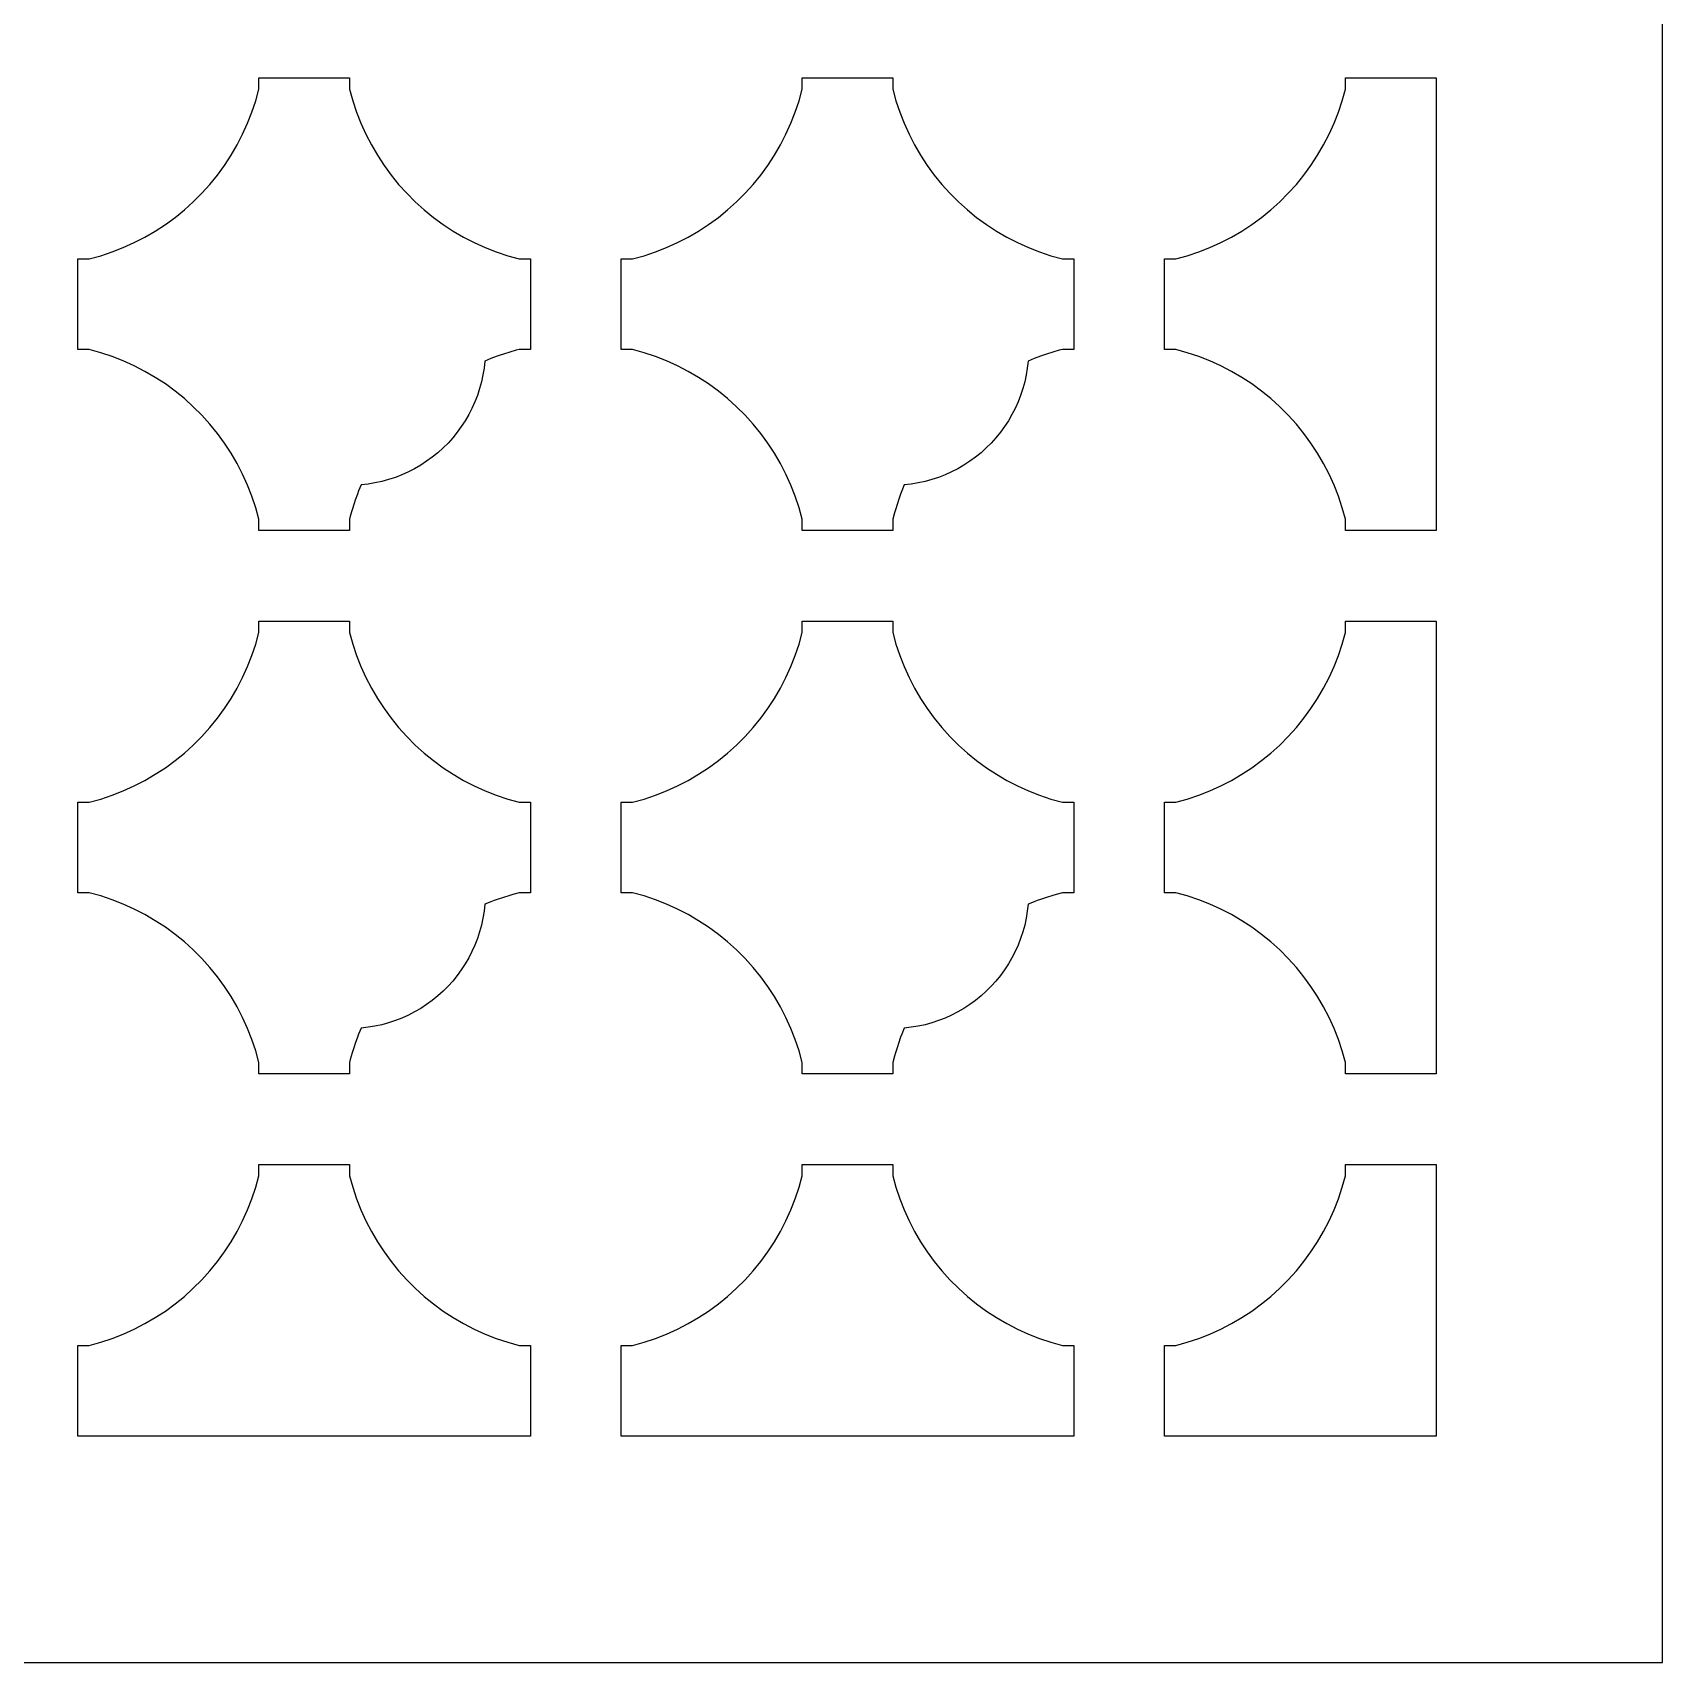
# Model space of a CAD drawing. Extents: x 112.5 to 184.5, y -92 to -20.
# Drawn here: x 148.5 to 184.5, y -92 to -56 of the extents above; entities that cross this region are included whole.
import ezdxf

# ---------------------------------------------------------------- set-up
doc = ezdxf.new("R2010")
doc.units = 0
doc.layers.add('BLACK', color=7, linetype='CONTINUOUS')

msp = doc.modelspace()

# ---------------------------------------------------------------- linework, layer by layer
at = {"layer": 'BLACK', "linetype": 'CONTINUOUS'}
for p, q in [((184.5, -92), (184.5, -20)), ((153.5, -57), (154.5, -57)), ((153.5, -57.25), (153.5, -57)), ((154.5, -57), (155.5, -57)), ((155.5, -57), (155.5, -57.25)), ((165.5, -57), (166.5, -57)), ((165.5, -57.25), (165.5, -57)), ((166.5, -57), (167.5, -57)), ((167.5, -57), (167.5, -57.25)), ((177.5, -57.25), (177.5, -57)), ((177.5, -57), (179.5, -57)), ((179.5, -57), (179.5, -67)), ((153.345, -57.7572), (153.429, -57.5056)), ((153.429, -57.5056), (153.5, -57.25)), ((155.5, -57.25), (155.571, -57.5056)), ((155.571, -57.5056), (155.655, -57.7572)), ((165.345, -57.7572), (165.429, -57.5056)), ((165.429, -57.5056), (165.5, -57.25)), ((167.5, -57.25), (167.571, -57.5056)), ((167.571, -57.5056), (167.655, -57.7572)), ((177.345, -57.7572), (177.429, -57.5056)), ((177.429, -57.5056), (177.5, -57.25)), ((153.248, -58.0041), (153.345, -57.7572)), ((155.655, -57.7572), (155.752, -58.0041)), ((165.248, -58.0041), (165.345, -57.7572)), ((167.655, -57.7572), (167.752, -58.0041)), ((177.248, -58.0041), (177.345, -57.7572)), ((153.017, -58.4814), (153.139, -58.2457)), ((153.139, -58.2457), (153.248, -58.0041)), ((155.752, -58.0041), (155.861, -58.2457)), ((155.861, -58.2457), (155.983, -58.4814)), ((165.017, -58.4814), (165.139, -58.2457)), ((165.139, -58.2457), (165.248, -58.0041)), ((167.752, -58.0041), (167.861, -58.2457)), ((167.861, -58.2457), (167.983, -58.4814)), ((177.017, -58.4814), (177.139, -58.2457)), ((177.139, -58.2457), (177.248, -58.0041)), ((152.884, -58.7105), (153.017, -58.4814)), ((155.983, -58.4814), (156.116, -58.7105)), ((164.884, -58.7105), (165.017, -58.4814)), ((167.983, -58.4814), (168.116, -58.7105)), ((176.884, -58.7105), (177.017, -58.4814)), ((152.582, -59.1466), (152.738, -58.9324)), ((152.738, -58.9324), (152.884, -58.7105)), ((156.116, -58.7105), (156.262, -58.9324)), ((156.262, -58.9324), (156.418, -59.1466)), ((164.582, -59.1466), (164.738, -58.9324)), ((164.738, -58.9324), (164.884, -58.7105)), ((168.116, -58.7105), (168.262, -58.9324)), ((168.262, -58.9324), (168.418, -59.1466)), ((176.582, -59.1466), (176.738, -58.9324)), ((176.738, -58.9324), (176.884, -58.7105)), ((152.237, -59.5494), (152.415, -59.3524)), ((152.415, -59.3524), (152.582, -59.1466)), ((156.418, -59.1466), (156.585, -59.3524)), ((156.585, -59.3524), (156.763, -59.5494)), ((164.237, -59.5494), (164.415, -59.3524)), ((164.415, -59.3524), (164.582, -59.1466)), ((168.418, -59.1466), (168.585, -59.3524)), ((168.585, -59.3524), (168.763, -59.5494)), ((176.237, -59.5494), (176.415, -59.3524)), ((176.415, -59.3524), (176.582, -59.1466)), ((151.852, -59.9146), (152.049, -59.7369)), ((152.049, -59.7369), (152.237, -59.5494)), ((156.763, -59.5494), (156.951, -59.7369)), ((156.951, -59.7369), (157.148, -59.9146)), ((163.852, -59.9146), (164.049, -59.7369)), ((164.049, -59.7369), (164.237, -59.5494)), ((168.763, -59.5494), (168.951, -59.7369)), ((168.951, -59.7369), (169.148, -59.9146)), ((175.852, -59.9146), (176.049, -59.7369)), ((176.049, -59.7369), (176.237, -59.5494)), ((151.432, -60.2383), (151.647, -60.0818)), ((151.647, -60.0818), (151.852, -59.9146)), ((157.148, -59.9146), (157.353, -60.0818)), ((157.353, -60.0818), (157.568, -60.2383)), ((163.432, -60.2383), (163.647, -60.0818)), ((163.647, -60.0818), (163.852, -59.9146)), ((169.148, -59.9146), (169.353, -60.0818)), ((169.353, -60.0818), (169.568, -60.2383)), ((175.432, -60.2383), (175.647, -60.0818)), ((175.647, -60.0818), (175.852, -59.9146)), ((150.981, -60.5172), (151.21, -60.3836)), ((151.21, -60.3836), (151.432, -60.2383)), ((157.568, -60.2383), (157.789, -60.3836)), ((157.789, -60.3836), (158.019, -60.5172)), ((162.981, -60.5172), (163.21, -60.3836)), ((163.21, -60.3836), (163.432, -60.2383)), ((169.568, -60.2383), (169.789, -60.3836)), ((169.789, -60.3836), (170.019, -60.5172)), ((174.981, -60.5172), (175.21, -60.3836)), ((175.21, -60.3836), (175.432, -60.2383)), ((150.257, -60.8451), (150.504, -60.7483)), ((150.504, -60.7483), (150.746, -60.6389)), ((150.746, -60.6389), (150.981, -60.5172)), ((158.019, -60.5172), (158.254, -60.6389)), ((158.254, -60.6389), (158.496, -60.7483)), ((158.496, -60.7483), (158.743, -60.8451)), ((162.257, -60.8451), (162.504, -60.7483)), ((162.504, -60.7483), (162.746, -60.6389)), ((162.746, -60.6389), (162.981, -60.5172)), ((170.019, -60.5172), (170.254, -60.6389)), ((170.254, -60.6389), (170.496, -60.7483)), ((170.496, -60.7483), (170.743, -60.8451)), ((174.257, -60.8451), (174.504, -60.7483)), ((174.504, -60.7483), (174.746, -60.6389)), ((174.746, -60.6389), (174.981, -60.5172)), ((149.5, -62), (149.5, -61)), ((149.5, -61), (149.75, -61)), ((149.75, -61), (150.006, -60.9291)), ((150.006, -60.9291), (150.257, -60.8451)), ((158.743, -60.8451), (158.994, -60.9291)), ((158.994, -60.9291), (159.25, -61)), ((159.25, -61), (159.5, -61)), ((159.5, -61), (159.5, -62)), ((161.5, -61), (161.75, -61)), ((161.5, -62), (161.5, -61)), ((161.75, -61), (162.006, -60.9291)), ((162.006, -60.9291), (162.257, -60.8451)), ((170.743, -60.8451), (170.994, -60.9291)), ((170.994, -60.9291), (171.25, -61)), ((171.25, -61), (171.5, -61)), ((171.5, -61), (171.5, -62)), ((173.5, -62), (173.5, -61)), ((173.5, -61), (173.75, -61)), ((173.75, -61), (174.006, -60.9291)), ((174.006, -60.9291), (174.257, -60.8451)), ((149.5, -63), (149.5, -62)), ((159.5, -62), (159.5, -63)), ((161.5, -63), (161.5, -62)), ((171.5, -62), (171.5, -63)), ((173.5, -63), (173.5, -62)), ((149.75, -63), (149.5, -63)), ((150.006, -63.0709), (149.75, -63)), ((159.25, -63), (159.179, -63.0182)), ((159.5, -63), (159.25, -63)), ((161.75, -63), (161.5, -63)), ((162.006, -63.0709), (161.75, -63)), ((171.25, -63), (171.179, -63.0182)), ((171.5, -63), (171.25, -63)), ((173.75, -63), (173.5, -63)), ((174.006, -63.0709), (173.75, -63)), ((150.257, -63.1549), (150.006, -63.0709)), ((150.504, -63.2517), (150.257, -63.1549)), ((150.746, -63.3611), (150.504, -63.2517)), ((158.489, -63.2546), (158.472, -63.4093)), ((158.624, -63.1995), (158.489, -63.2546)), ((158.761, -63.1483), (158.624, -63.1995)), ((158.83, -63.1242), (158.761, -63.1483)), ((158.899, -63.101), (158.83, -63.1242)), ((159.039, -63.0576), (158.899, -63.101)), ((159.179, -63.0182), (159.039, -63.0576)), ((162.257, -63.1549), (162.006, -63.0709)), ((162.504, -63.2517), (162.257, -63.1549)), ((162.746, -63.3611), (162.504, -63.2517)), ((170.489, -63.2546), (170.472, -63.4093)), ((170.624, -63.1995), (170.489, -63.2546)), ((170.761, -63.1483), (170.624, -63.1995)), ((170.83, -63.1242), (170.761, -63.1483)), ((170.899, -63.101), (170.83, -63.1242)), ((171.039, -63.0576), (170.899, -63.101)), ((171.179, -63.0182), (171.039, -63.0576)), ((174.257, -63.1549), (174.006, -63.0709)), ((174.504, -63.2517), (174.257, -63.1549)), ((174.746, -63.3611), (174.504, -63.2517)), ((150.981, -63.4828), (150.746, -63.3611)), ((151.21, -63.6164), (150.981, -63.4828)), ((151.432, -63.7617), (151.21, -63.6164)), ((158.414, -63.7149), (158.373, -63.865)), ((158.447, -63.5628), (158.414, -63.7149)), ((158.472, -63.4093), (158.447, -63.5628)), ((162.981, -63.4828), (162.746, -63.3611)), ((163.21, -63.6164), (162.981, -63.4828)), ((163.432, -63.7617), (163.21, -63.6164)), ((170.414, -63.7149), (170.373, -63.865)), ((170.447, -63.5628), (170.414, -63.7149)), ((170.472, -63.4093), (170.447, -63.5628)), ((174.981, -63.4828), (174.746, -63.3611)), ((175.21, -63.6164), (174.981, -63.4828)), ((175.432, -63.7617), (175.21, -63.6164)), ((151.647, -63.9182), (151.432, -63.7617)), ((151.852, -64.0854), (151.647, -63.9182)), ((158.324, -64.0128), (158.268, -64.1579)), ((158.373, -63.865), (158.324, -64.0128)), ((163.647, -63.9182), (163.432, -63.7617)), ((163.852, -64.0854), (163.647, -63.9182)), ((170.324, -64.0128), (170.268, -64.1579)), ((170.373, -63.865), (170.324, -64.0128)), ((175.647, -63.9182), (175.432, -63.7617)), ((175.852, -64.0854), (175.647, -63.9182)), ((152.049, -64.2631), (151.852, -64.0854)), ((152.237, -64.4506), (152.049, -64.2631)), ((158.133, -64.4384), (158.055, -64.573)), ((158.204, -64.2999), (158.133, -64.4384)), ((158.268, -64.1579), (158.204, -64.2999)), ((164.049, -64.2631), (163.852, -64.0854)), ((164.237, -64.4506), (164.049, -64.2631)), ((170.133, -64.4384), (170.055, -64.573)), ((170.204, -64.2999), (170.133, -64.4384)), ((170.268, -64.1579), (170.204, -64.2999)), ((176.049, -64.2631), (175.852, -64.0854)), ((176.237, -64.4506), (176.049, -64.2631)), ((152.415, -64.6476), (152.237, -64.4506)), ((152.582, -64.8534), (152.415, -64.6476)), ((157.97, -64.7033), (157.878, -64.8291)), ((158.055, -64.573), (157.97, -64.7033)), ((164.415, -64.6476), (164.237, -64.4506)), ((164.582, -64.8534), (164.415, -64.6476)), ((169.97, -64.7033), (169.878, -64.8291)), ((170.055, -64.573), (169.97, -64.7033)), ((176.415, -64.6476), (176.237, -64.4506)), ((176.582, -64.8534), (176.415, -64.6476)), ((152.738, -65.0676), (152.582, -64.8534)), ((152.884, -65.2895), (152.738, -65.0676)), ((157.676, -65.0656), (157.566, -65.1756)), ((157.78, -64.95), (157.676, -65.0656)), ((157.878, -64.8291), (157.78, -64.95)), ((164.738, -65.0676), (164.582, -64.8534)), ((164.884, -65.2895), (164.738, -65.0676)), ((169.676, -65.0656), (169.566, -65.1756)), ((169.78, -64.95), (169.676, -65.0656)), ((169.878, -64.8291), (169.78, -64.95)), ((176.738, -65.0676), (176.582, -64.8534)), ((176.884, -65.2895), (176.738, -65.0676)), ((153.017, -65.5186), (152.884, -65.2895)), ((153.139, -65.7543), (153.017, -65.5186)), ((157.203, -65.4695), (157.073, -65.5546)), ((157.329, -65.3779), (157.203, -65.4695)), ((157.45, -65.2798), (157.329, -65.3779)), ((157.566, -65.1756), (157.45, -65.2798)), ((165.017, -65.5186), (164.884, -65.2895)), ((165.139, -65.7543), (165.017, -65.5186)), ((169.203, -65.4695), (169.073, -65.5546)), ((169.329, -65.3779), (169.203, -65.4695)), ((169.45, -65.2798), (169.329, -65.3779)), ((169.566, -65.1756), (169.45, -65.2798)), ((177.017, -65.5186), (176.884, -65.2895)), ((177.139, -65.7543), (177.017, -65.5186)), ((153.248, -65.9959), (153.139, -65.7543)), ((156.365, -65.8726), (156.215, -65.9136)), ((156.513, -65.8239), (156.365, -65.8726)), ((156.658, -65.7675), (156.513, -65.8239)), ((156.8, -65.7037), (156.658, -65.7675)), ((156.938, -65.6327), (156.8, -65.7037)), ((157.073, -65.5546), (156.938, -65.6327)), ((165.248, -65.9959), (165.139, -65.7543)), ((168.365, -65.8726), (168.215, -65.9136)), ((168.513, -65.8239), (168.365, -65.8726)), ((168.658, -65.7675), (168.513, -65.8239)), ((168.8, -65.7037), (168.658, -65.7675)), ((168.938, -65.6327), (168.8, -65.7037)), ((169.073, -65.5546), (168.938, -65.6327)), ((177.248, -65.9959), (177.139, -65.7543)), ((153.345, -66.2428), (153.248, -65.9959)), ((155.673, -66.1926), (155.624, -66.33)), ((155.7, -66.1244), (155.673, -66.1926)), ((155.755, -65.9892), (155.7, -66.1244)), ((155.909, -65.972), (155.755, -65.9892)), ((156.063, -65.9467), (155.909, -65.972)), ((156.215, -65.9136), (156.063, -65.9467)), ((165.345, -66.2428), (165.248, -65.9959)), ((167.673, -66.1926), (167.624, -66.33)), ((167.7, -66.1244), (167.673, -66.1926)), ((167.755, -65.9892), (167.7, -66.1244)), ((167.909, -65.972), (167.755, -65.9892)), ((168.063, -65.9467), (167.909, -65.972)), ((168.215, -65.9136), (168.063, -65.9467)), ((177.345, -66.2428), (177.248, -65.9959)), ((153.429, -66.4944), (153.345, -66.2428)), ((153.5, -66.75), (153.429, -66.4944)), ((155.558, -66.5387), (155.518, -66.6793)), ((155.601, -66.3993), (155.558, -66.5387)), ((155.624, -66.33), (155.601, -66.3993)), ((165.429, -66.4944), (165.345, -66.2428)), ((165.5, -66.75), (165.429, -66.4944)), ((167.558, -66.5387), (167.537, -66.6089)), ((167.601, -66.3993), (167.558, -66.5387)), ((167.624, -66.33), (167.601, -66.3993)), ((177.429, -66.4944), (177.345, -66.2428)), ((177.5, -66.75), (177.429, -66.4944)), ((153.5, -67), (153.5, -66.75)), ((155.518, -66.6793), (155.5, -66.75)), ((155.5, -66.75), (155.5, -67)), ((165.5, -67), (165.5, -66.75)), ((167.537, -66.6089), (167.5, -66.75)), ((167.5, -66.75), (167.5, -67)), ((177.5, -67), (177.5, -66.75)), ((154.5, -67), (153.5, -67)), ((155.5, -67), (154.5, -67)), ((166.5, -67), (165.5, -67)), ((167.5, -67), (166.5, -67)), ((179.5, -67), (177.5, -67)), ((153.5, -69.25), (153.5, -69)), ((153.5, -69), (154.5, -69)), ((154.5, -69), (155.5, -69)), ((155.5, -69), (155.5, -69.25)), ((165.5, -69), (166.5, -69)), ((165.5, -69.25), (165.5, -69)), ((166.5, -69), (167.5, -69)), ((167.5, -69), (167.5, -69.25)), ((177.5, -69), (179.5, -69)), ((177.5, -69.25), (177.5, -69)), ((179.5, -69), (179.5, -79)), ((153.429, -69.5056), (153.5, -69.25)), ((155.5, -69.25), (155.571, -69.5056)), ((165.429, -69.5056), (165.5, -69.25)), ((167.5, -69.25), (167.571, -69.5056)), ((177.429, -69.5056), (177.5, -69.25)), ((153.248, -70.0041), (153.345, -69.7572)), ((153.345, -69.7572), (153.429, -69.5056)), ((155.571, -69.5056), (155.655, -69.7572)), ((155.655, -69.7572), (155.752, -70.0041)), ((165.248, -70.0041), (165.345, -69.7572)), ((165.345, -69.7572), (165.429, -69.5056)), ((167.571, -69.5056), (167.655, -69.7572)), ((167.655, -69.7572), (167.752, -70.0041)), ((177.248, -70.0041), (177.345, -69.7572)), ((177.345, -69.7572), (177.429, -69.5056)), ((153.139, -70.2457), (153.248, -70.0041)), ((155.752, -70.0041), (155.861, -70.2457)), ((165.139, -70.2457), (165.248, -70.0041)), ((167.752, -70.0041), (167.861, -70.2457)), ((177.139, -70.2457), (177.248, -70.0041)), ((152.884, -70.7105), (153.017, -70.4814)), ((153.017, -70.4814), (153.139, -70.2457)), ((155.861, -70.2457), (155.983, -70.4814)), ((155.983, -70.4814), (156.116, -70.7105)), ((164.884, -70.7105), (165.017, -70.4814)), ((165.017, -70.4814), (165.139, -70.2457)), ((167.861, -70.2457), (167.983, -70.4814)), ((167.983, -70.4814), (168.116, -70.7105)), ((176.884, -70.7105), (177.017, -70.4814)), ((177.017, -70.4814), (177.139, -70.2457)), ((152.738, -70.9324), (152.884, -70.7105)), ((156.116, -70.7105), (156.262, -70.9324)), ((164.738, -70.9324), (164.884, -70.7105)), ((168.116, -70.7105), (168.262, -70.9324)), ((176.738, -70.9324), (176.884, -70.7105)), ((152.415, -71.3524), (152.582, -71.1466)), ((152.582, -71.1466), (152.738, -70.9324)), ((156.262, -70.9324), (156.418, -71.1466)), ((156.418, -71.1466), (156.585, -71.3524)), ((164.415, -71.3524), (164.582, -71.1466)), ((164.582, -71.1466), (164.738, -70.9324)), ((168.262, -70.9324), (168.418, -71.1466)), ((168.418, -71.1466), (168.585, -71.3524)), ((176.415, -71.3524), (176.582, -71.1466)), ((176.582, -71.1466), (176.738, -70.9324)), ((152.049, -71.7369), (152.237, -71.5494)), ((152.237, -71.5494), (152.415, -71.3524)), ((156.585, -71.3524), (156.763, -71.5494)), ((156.763, -71.5494), (156.951, -71.7369)), ((164.049, -71.7369), (164.237, -71.5494)), ((164.237, -71.5494), (164.415, -71.3524)), ((168.585, -71.3524), (168.763, -71.5494)), ((168.763, -71.5494), (168.951, -71.7369)), ((176.049, -71.7369), (176.237, -71.5494)), ((176.237, -71.5494), (176.415, -71.3524)), ((151.647, -72.0818), (151.852, -71.9146)), ((151.852, -71.9146), (152.049, -71.7369)), ((156.951, -71.7369), (157.148, -71.9146)), ((157.148, -71.9146), (157.353, -72.0818)), ((163.647, -72.0818), (163.852, -71.9146)), ((163.852, -71.9146), (164.049, -71.7369)), ((168.951, -71.7369), (169.148, -71.9146)), ((169.148, -71.9146), (169.353, -72.0818)), ((175.647, -72.0818), (175.852, -71.9146)), ((175.852, -71.9146), (176.049, -71.7369)), ((151.21, -72.3836), (151.432, -72.2383)), ((151.432, -72.2383), (151.647, -72.0818)), ((157.353, -72.0818), (157.568, -72.2383)), ((157.568, -72.2383), (157.789, -72.3836)), ((163.21, -72.3836), (163.432, -72.2383)), ((163.432, -72.2383), (163.647, -72.0818)), ((169.353, -72.0818), (169.568, -72.2383)), ((169.568, -72.2383), (169.789, -72.3836)), ((175.21, -72.3836), (175.432, -72.2383)), ((175.432, -72.2383), (175.647, -72.0818)), ((150.504, -72.7483), (150.746, -72.6389)), ((150.746, -72.6389), (150.981, -72.5172)), ((150.981, -72.5172), (151.21, -72.3836)), ((157.789, -72.3836), (158.019, -72.5172)), ((158.019, -72.5172), (158.254, -72.6389)), ((158.254, -72.6389), (158.496, -72.7483)), ((162.504, -72.7483), (162.746, -72.6389)), ((162.746, -72.6389), (162.981, -72.5172)), ((162.981, -72.5172), (163.21, -72.3836)), ((169.789, -72.3836), (170.019, -72.5172)), ((170.019, -72.5172), (170.254, -72.6389)), ((170.254, -72.6389), (170.496, -72.7483)), ((174.504, -72.7483), (174.746, -72.6389)), ((174.746, -72.6389), (174.981, -72.5172)), ((174.981, -72.5172), (175.21, -72.3836)), ((149.5, -73), (149.75, -73)), ((149.5, -74), (149.5, -73)), ((149.75, -73), (150.006, -72.9291)), ((150.006, -72.9291), (150.257, -72.8451)), ((150.257, -72.8451), (150.504, -72.7483)), ((158.496, -72.7483), (158.743, -72.8451)), ((158.743, -72.8451), (158.994, -72.9291)), ((158.994, -72.9291), (159.25, -73)), ((159.25, -73), (159.5, -73)), ((159.5, -73), (159.5, -74)), ((161.5, -74), (161.5, -73)), ((161.5, -73), (161.75, -73)), ((161.75, -73), (162.006, -72.9291)), ((162.006, -72.9291), (162.257, -72.8451)), ((162.257, -72.8451), (162.504, -72.7483)), ((170.496, -72.7483), (170.743, -72.8451)), ((170.743, -72.8451), (170.994, -72.9291)), ((170.994, -72.9291), (171.25, -73)), ((171.25, -73), (171.5, -73)), ((171.5, -73), (171.5, -74)), ((173.5, -74), (173.5, -73)), ((173.5, -73), (173.75, -73)), ((173.75, -73), (174.006, -72.9291)), ((174.006, -72.9291), (174.257, -72.8451)), ((174.257, -72.8451), (174.504, -72.7483)), ((149.5, -75), (149.5, -74)), ((159.5, -74), (159.5, -75)), ((161.5, -75), (161.5, -74)), ((171.5, -74), (171.5, -75)), ((173.5, -75), (173.5, -74)), ((149.75, -75), (149.5, -75)), ((150.006, -75.0709), (149.75, -75)), ((150.257, -75.1549), (150.006, -75.0709)), ((150.504, -75.2517), (150.257, -75.1549)), ((158.624, -75.1995), (158.489, -75.2546)), ((158.693, -75.1734), (158.624, -75.1995)), ((158.761, -75.1483), (158.693, -75.1734)), ((158.899, -75.101), (158.761, -75.1483)), ((159.039, -75.0576), (158.899, -75.101)), ((159.109, -75.0374), (159.039, -75.0576)), ((159.25, -75), (159.109, -75.0374)), ((159.5, -75), (159.25, -75)), ((161.75, -75), (161.5, -75)), ((162.006, -75.0709), (161.75, -75)), ((162.257, -75.1549), (162.006, -75.0709)), ((162.504, -75.2517), (162.257, -75.1549)), ((170.624, -75.1995), (170.489, -75.2546)), ((170.693, -75.1734), (170.624, -75.1995)), ((170.761, -75.1483), (170.693, -75.1734)), ((170.899, -75.101), (170.761, -75.1483)), ((171.039, -75.0576), (170.899, -75.101)), ((171.109, -75.0374), (171.039, -75.0576)), ((171.25, -75), (171.109, -75.0374)), ((171.5, -75), (171.25, -75)), ((173.75, -75), (173.5, -75)), ((174.006, -75.0709), (173.75, -75)), ((174.257, -75.1549), (174.006, -75.0709)), ((174.504, -75.2517), (174.257, -75.1549)), ((150.746, -75.3611), (150.504, -75.2517)), ((150.981, -75.4828), (150.746, -75.3611)), ((151.21, -75.6164), (150.981, -75.4828)), ((158.447, -75.5628), (158.414, -75.7149)), ((158.472, -75.4093), (158.447, -75.5628)), ((158.489, -75.2546), (158.472, -75.4093)), ((162.746, -75.3611), (162.504, -75.2517)), ((162.981, -75.4828), (162.746, -75.3611)), ((163.21, -75.6164), (162.981, -75.4828)), ((170.447, -75.5628), (170.414, -75.7149)), ((170.472, -75.4093), (170.447, -75.5628)), ((170.489, -75.2546), (170.472, -75.4093)), ((174.746, -75.3611), (174.504, -75.2517)), ((174.981, -75.4828), (174.746, -75.3611)), ((175.21, -75.6164), (174.981, -75.4828)), ((151.432, -75.7617), (151.21, -75.6164)), ((151.647, -75.9182), (151.432, -75.7617)), ((151.852, -76.0854), (151.647, -75.9182)), ((158.373, -75.865), (158.324, -76.0128)), ((158.414, -75.7149), (158.373, -75.865)), ((163.432, -75.7617), (163.21, -75.6164)), ((163.647, -75.9182), (163.432, -75.7617)), ((163.852, -76.0854), (163.647, -75.9182)), ((170.373, -75.865), (170.324, -76.0128)), ((170.414, -75.7149), (170.373, -75.865)), ((175.432, -75.7617), (175.21, -75.6164)), ((175.647, -75.9182), (175.432, -75.7617)), ((175.852, -76.0854), (175.647, -75.9182)), ((152.049, -76.2631), (151.852, -76.0854)), ((152.237, -76.4506), (152.049, -76.2631)), ((158.204, -76.2999), (158.133, -76.4384)), ((158.268, -76.1579), (158.204, -76.2999)), ((158.324, -76.0128), (158.268, -76.1579)), ((164.049, -76.2631), (163.852, -76.0854)), ((164.237, -76.4506), (164.049, -76.2631)), ((170.204, -76.2999), (170.133, -76.4384)), ((170.268, -76.1579), (170.204, -76.2999)), ((170.324, -76.0128), (170.268, -76.1579)), ((176.049, -76.2631), (175.852, -76.0854)), ((176.237, -76.4506), (176.049, -76.2631)), ((152.415, -76.6476), (152.237, -76.4506)), ((152.582, -76.8534), (152.415, -76.6476)), ((158.055, -76.573), (157.97, -76.7033)), ((158.133, -76.4384), (158.055, -76.573)), ((164.415, -76.6476), (164.237, -76.4506)), ((164.582, -76.8534), (164.415, -76.6476)), ((170.055, -76.573), (169.97, -76.7033)), ((170.133, -76.4384), (170.055, -76.573)), ((176.415, -76.6476), (176.237, -76.4506)), ((176.582, -76.8534), (176.415, -76.6476)), ((152.738, -77.0676), (152.582, -76.8534)), ((157.78, -76.95), (157.676, -77.0656)), ((157.878, -76.8291), (157.78, -76.95)), ((157.97, -76.7033), (157.878, -76.8291)), ((164.738, -77.0676), (164.582, -76.8534)), ((169.78, -76.95), (169.676, -77.0656)), ((169.878, -76.8291), (169.78, -76.95)), ((169.97, -76.7033), (169.878, -76.8291)), ((176.738, -77.0676), (176.582, -76.8534)), ((152.884, -77.2895), (152.738, -77.0676)), ((153.017, -77.5186), (152.884, -77.2895)), ((157.329, -77.3779), (157.203, -77.4695)), ((157.45, -77.2798), (157.329, -77.3779)), ((157.566, -77.1756), (157.45, -77.2798)), ((157.676, -77.0656), (157.566, -77.1756)), ((164.884, -77.2895), (164.738, -77.0676)), ((165.017, -77.5186), (164.884, -77.2895)), ((169.329, -77.3779), (169.203, -77.4695)), ((169.45, -77.2798), (169.329, -77.3779)), ((169.566, -77.1756), (169.45, -77.2798)), ((169.676, -77.0656), (169.566, -77.1756)), ((176.884, -77.2895), (176.738, -77.0676)), ((177.017, -77.5186), (176.884, -77.2895)), ((153.139, -77.7543), (153.017, -77.5186)), ((153.248, -77.9959), (153.139, -77.7543)), ((156.8, -77.7037), (156.658, -77.7675)), ((156.938, -77.6327), (156.8, -77.7037)), ((157.073, -77.5546), (156.938, -77.6327)), ((157.203, -77.4695), (157.073, -77.5546)), ((165.139, -77.7543), (165.017, -77.5186)), ((165.248, -77.9959), (165.139, -77.7543)), ((168.8, -77.7037), (168.658, -77.7675)), ((168.938, -77.6327), (168.8, -77.7037)), ((169.073, -77.5546), (168.938, -77.6327)), ((169.203, -77.4695), (169.073, -77.5546)), ((177.139, -77.7543), (177.017, -77.5186)), ((177.248, -77.9959), (177.139, -77.7543)), ((153.345, -78.2428), (153.248, -77.9959)), ((155.755, -77.9892), (155.7, -78.1244)), ((155.909, -77.972), (155.755, -77.9892)), ((156.063, -77.9467), (155.909, -77.972)), ((156.215, -77.9136), (156.063, -77.9467)), ((156.365, -77.8726), (156.215, -77.9136)), ((156.513, -77.8239), (156.365, -77.8726)), ((156.658, -77.7675), (156.513, -77.8239)), ((165.345, -78.2428), (165.248, -77.9959)), ((167.755, -77.9892), (167.7, -78.1244)), ((167.909, -77.972), (167.755, -77.9892)), ((168.063, -77.9467), (167.909, -77.972)), ((168.215, -77.9136), (168.063, -77.9467)), ((168.365, -77.8726), (168.215, -77.9136)), ((168.513, -77.8239), (168.365, -77.8726)), ((168.658, -77.7675), (168.513, -77.8239)), ((177.345, -78.2428), (177.248, -77.9959)), ((153.429, -78.4944), (153.345, -78.2428)), ((155.601, -78.3993), (155.558, -78.5387)), ((155.624, -78.33), (155.601, -78.3993)), ((155.673, -78.1926), (155.624, -78.33)), ((155.7, -78.1244), (155.673, -78.1926)), ((165.429, -78.4944), (165.345, -78.2428)), ((167.601, -78.3993), (167.558, -78.5387)), ((167.624, -78.33), (167.601, -78.3993)), ((167.673, -78.1926), (167.624, -78.33)), ((167.7, -78.1244), (167.673, -78.1926)), ((177.429, -78.4944), (177.345, -78.2428)), ((153.5, -78.75), (153.429, -78.4944)), ((153.5, -79), (153.5, -78.75)), ((155.518, -78.6793), (155.5, -78.75)), ((155.5, -78.75), (155.5, -79)), ((155.558, -78.5387), (155.518, -78.6793)), ((165.5, -78.75), (165.429, -78.4944)), ((165.5, -79), (165.5, -78.75)), ((167.537, -78.6089), (167.5, -78.75)), ((167.5, -78.75), (167.5, -79)), ((167.558, -78.5387), (167.537, -78.6089)), ((177.5, -78.75), (177.429, -78.4944)), ((177.5, -79), (177.5, -78.75)), ((154.5, -79), (153.5, -79)), ((155.5, -79), (154.5, -79)), ((166.5, -79), (165.5, -79)), ((167.5, -79), (166.5, -79)), ((179.5, -79), (177.5, -79)), ((153.5, -81.25), (153.5, -81)), ((153.5, -81), (154.5, -81)), ((154.5, -81), (155.5, -81)), ((155.5, -81), (155.5, -81.25)), ((165.5, -81), (166.5, -81)), ((165.5, -81.25), (165.5, -81)), ((166.5, -81), (167.5, -81)), ((167.5, -81), (167.5, -81.25)), ((177.5, -81), (179.5, -81)), ((177.5, -81.25), (177.5, -81)), ((179.5, -81), (179.5, -87)), ((153.429, -81.5056), (153.5, -81.25)), ((155.5, -81.25), (155.571, -81.5056)), ((165.429, -81.5056), (165.5, -81.25)), ((167.5, -81.25), (167.571, -81.5056)), ((177.429, -81.5056), (177.5, -81.25)), ((153.345, -81.7572), (153.429, -81.5056)), ((155.571, -81.5056), (155.655, -81.7572)), ((165.345, -81.7572), (165.429, -81.5056)), ((167.571, -81.5056), (167.655, -81.7572)), ((177.345, -81.7572), (177.429, -81.5056)), ((153.139, -82.2457), (153.248, -82.0041)), ((153.248, -82.0041), (153.345, -81.7572)), ((155.655, -81.7572), (155.752, -82.0041)), ((155.752, -82.0041), (155.861, -82.2457)), ((165.139, -82.2457), (165.248, -82.0041)), ((165.248, -82.0041), (165.345, -81.7572)), ((167.655, -81.7572), (167.752, -82.0041)), ((167.752, -82.0041), (167.861, -82.2457)), ((177.139, -82.2457), (177.248, -82.0041)), ((177.248, -82.0041), (177.345, -81.7572)), ((153.017, -82.4814), (153.139, -82.2457)), ((155.861, -82.2457), (155.983, -82.4814)), ((165.017, -82.4814), (165.139, -82.2457)), ((167.861, -82.2457), (167.983, -82.4814)), ((177.017, -82.4814), (177.139, -82.2457)), ((152.738, -82.9324), (152.884, -82.7105)), ((152.884, -82.7105), (153.017, -82.4814)), ((155.983, -82.4814), (156.116, -82.7105)), ((156.116, -82.7105), (156.262, -82.9324)), ((164.738, -82.9324), (164.884, -82.7105)), ((164.884, -82.7105), (165.017, -82.4814)), ((167.983, -82.4814), (168.116, -82.7105)), ((168.116, -82.7105), (168.262, -82.9324)), ((176.738, -82.9324), (176.884, -82.7105)), ((176.884, -82.7105), (177.017, -82.4814)), ((152.415, -83.3524), (152.582, -83.1466)), ((152.582, -83.1466), (152.738, -82.9324)), ((156.262, -82.9324), (156.418, -83.1466)), ((156.418, -83.1466), (156.585, -83.3524)), ((164.415, -83.3524), (164.582, -83.1466)), ((164.582, -83.1466), (164.738, -82.9324)), ((168.262, -82.9324), (168.418, -83.1466)), ((168.418, -83.1466), (168.585, -83.3524)), ((176.415, -83.3524), (176.582, -83.1466)), ((176.582, -83.1466), (176.738, -82.9324)), ((152.237, -83.5494), (152.415, -83.3524)), ((156.585, -83.3524), (156.763, -83.5494)), ((164.237, -83.5494), (164.415, -83.3524)), ((168.585, -83.3524), (168.763, -83.5494)), ((176.237, -83.5494), (176.415, -83.3524)), ((151.852, -83.9146), (152.049, -83.7369)), ((152.049, -83.7369), (152.237, -83.5494)), ((156.763, -83.5494), (156.951, -83.7369)), ((156.951, -83.7369), (157.148, -83.9146)), ((163.852, -83.9146), (164.049, -83.7369)), ((164.049, -83.7369), (164.237, -83.5494)), ((168.763, -83.5494), (168.951, -83.7369)), ((168.951, -83.7369), (169.148, -83.9146)), ((175.852, -83.9146), (176.049, -83.7369)), ((176.049, -83.7369), (176.237, -83.5494)), ((151.21, -84.3836), (151.432, -84.2383)), ((151.432, -84.2383), (151.647, -84.0818)), ((151.647, -84.0818), (151.852, -83.9146)), ((157.148, -83.9146), (157.353, -84.0818)), ((157.353, -84.0818), (157.568, -84.2383)), ((157.568, -84.2383), (157.789, -84.3836)), ((163.21, -84.3836), (163.432, -84.2383)), ((163.432, -84.2383), (163.647, -84.0818)), ((163.647, -84.0818), (163.852, -83.9146)), ((169.148, -83.9146), (169.353, -84.0818)), ((169.353, -84.0818), (169.568, -84.2383)), ((169.568, -84.2383), (169.789, -84.3836)), ((175.21, -84.3836), (175.432, -84.2383)), ((175.432, -84.2383), (175.647, -84.0818)), ((175.647, -84.0818), (175.852, -83.9146)), ((150.746, -84.6389), (150.981, -84.5172)), ((150.981, -84.5172), (151.21, -84.3836)), ((157.789, -84.3836), (158.019, -84.5172)), ((158.019, -84.5172), (158.254, -84.6389)), ((162.746, -84.6389), (162.981, -84.5172)), ((162.981, -84.5172), (163.21, -84.3836)), ((169.789, -84.3836), (170.019, -84.5172)), ((170.019, -84.5172), (170.254, -84.6389)), ((174.746, -84.6389), (174.981, -84.5172)), ((174.981, -84.5172), (175.21, -84.3836)), ((149.75, -85), (150.006, -84.9291)), ((150.006, -84.9291), (150.257, -84.8451)), ((150.257, -84.8451), (150.504, -84.7483)), ((150.504, -84.7483), (150.746, -84.6389)), ((158.254, -84.6389), (158.496, -84.7483)), ((158.496, -84.7483), (158.743, -84.8451)), ((158.743, -84.8451), (158.994, -84.9291)), ((158.994, -84.9291), (159.25, -85)), ((161.75, -85), (162.006, -84.9291)), ((162.006, -84.9291), (162.257, -84.8451)), ((162.257, -84.8451), (162.504, -84.7483)), ((162.504, -84.7483), (162.746, -84.6389)), ((170.254, -84.6389), (170.496, -84.7483)), ((170.496, -84.7483), (170.743, -84.8451)), ((170.743, -84.8451), (170.994, -84.9291)), ((170.994, -84.9291), (171.25, -85)), ((173.75, -85), (174.006, -84.9291)), ((174.006, -84.9291), (174.257, -84.8451)), ((174.257, -84.8451), (174.504, -84.7483)), ((174.504, -84.7483), (174.746, -84.6389)), ((149.5, -87), (149.5, -85)), ((149.5, -85), (149.75, -85)), ((159.25, -85), (159.5, -85)), ((159.5, -85), (159.5, -87)), ((161.5, -85), (161.75, -85)), ((161.5, -87), (161.5, -85)), ((171.25, -85), (171.5, -85)), ((171.5, -85), (171.5, -87)), ((173.5, -85), (173.75, -85)), ((173.5, -87), (173.5, -85)), ((159.5, -87), (149.5, -87)), ((171.5, -87), (161.5, -87)), ((179.5, -87), (173.5, -87)), ((112.5, -92), (184.5, -92))]:
    msp.add_line(p, q, dxfattribs=at)

doc.saveas('drawing.dxf')
